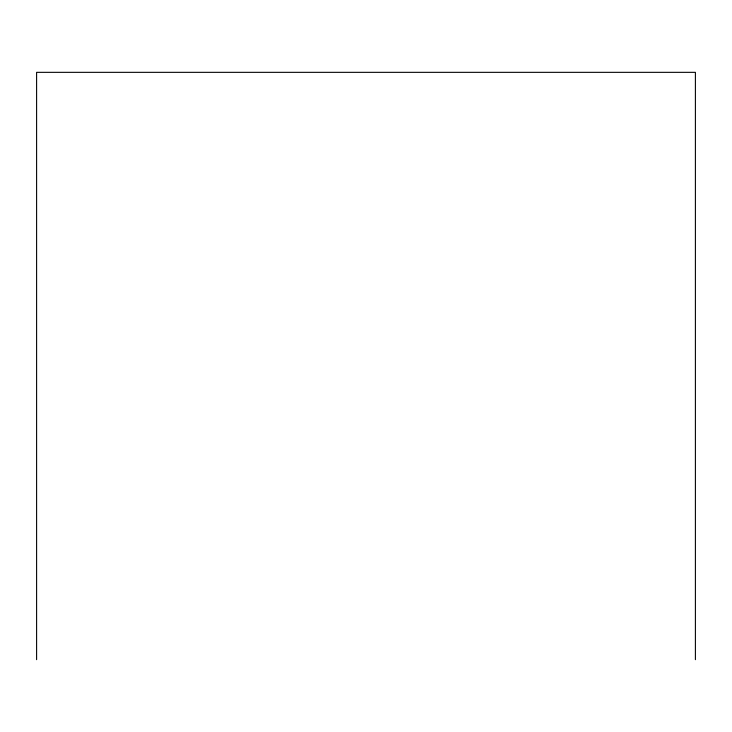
<?xml version="1.0" encoding="UTF-8"?>
<svg xmlns="http://www.w3.org/2000/svg" width="732" height="732" viewBox="0 0 732 732"><rect width="100%" height="100%" fill="white"/><g stroke="black" fill="none" stroke-linecap="round" stroke-linejoin="round"><path stroke-width="1.1" d="M695.4 659.66L695.4 72.34L36.6 72.34L36.6 659.66"/></g></svg>
